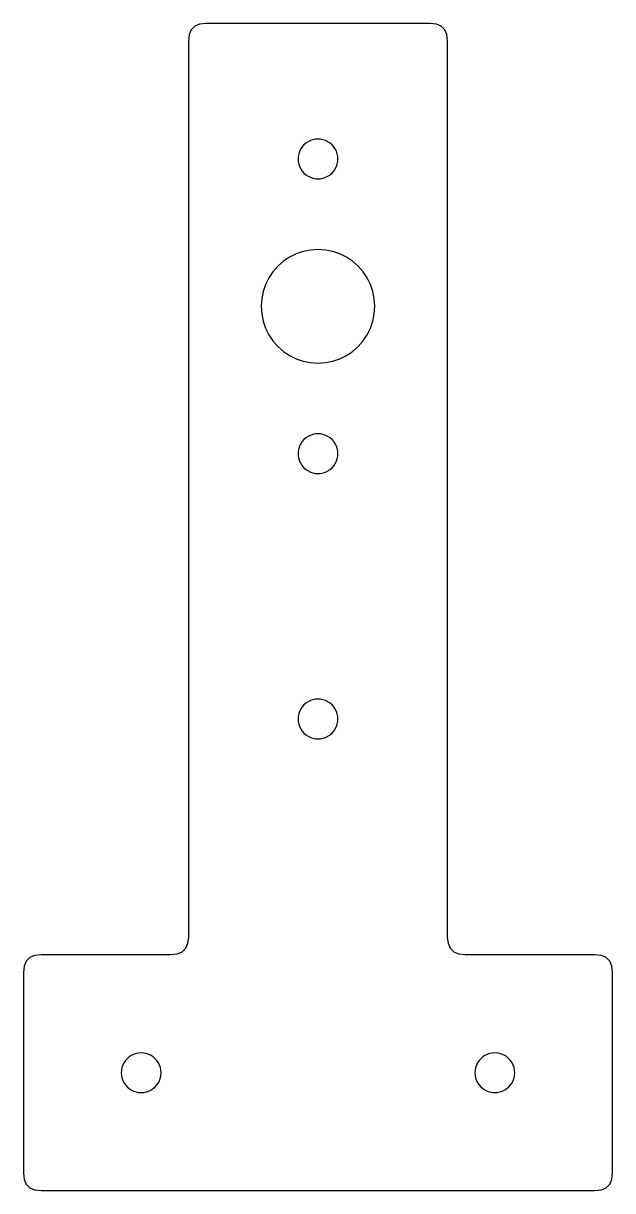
# Model space of a CAD drawing. Header units: millimetres. Extents: x -50 to 50, y -20 to 178.
import ezdxf

# ---------------------------------------------------------------- set-up
doc = ezdxf.new("R2010")
doc.units = ezdxf.units.MM

msp = doc.modelspace()

# ---------------------------------------------------------------- linework, layer by layer
at = {"layer": 'HOLES'}
for points in [[(3.375, 155), (3.3461, 155.4405), (3.26, 155.8735), (3.1181, 156.2916), (2.9228, 156.6875), (2.6776, 157.0546), (2.3865, 157.3865), (2.0546, 157.6776), (1.6875, 157.9228), (1.2916, 158.1181), (0.8735, 158.26), (0.4405, 158.3461), (0, 158.375), (-0.4405, 158.3461), (-0.8735, 158.26), (-1.2916, 158.1181), (-1.6875, 157.9228), (-2.0546, 157.6776), (-2.3865, 157.3865), (-2.6776, 157.0546), (-2.9228, 156.6875), (-3.1181, 156.2916), (-3.26, 155.8735), (-3.3461, 155.4405), (-3.375, 155), (-3.3461, 154.5595), (-3.26, 154.1265), (-3.1181, 153.7084), (-2.9228, 153.3125), (-2.6776, 152.9454), (-2.3865, 152.6135), (-2.0546, 152.3224), (-1.6875, 152.0772), (-1.2916, 151.8819), (-0.8735, 151.74), (-0.4405, 151.6539), (0, 151.625), (0.4405, 151.6539), (0.8735, 151.74), (1.2916, 151.8819), (1.6875, 152.0772), (2.0546, 152.3224), (2.3865, 152.6135), (2.6776, 152.9454), (2.9228, 153.3125), (3.1181, 153.7084), (3.26, 154.1265), (3.3461, 154.5595)], [(9.625, 130), (9.5427, 131.2563), (9.297, 132.4911), (8.8923, 133.6833), (8.3355, 134.8125), (7.636, 135.8593), (6.8059, 136.8059), (5.8593, 137.636), (4.8125, 138.3355), (3.6833, 138.8923), (2.4911, 139.297), (1.2563, 139.5427), (0, 139.625), (-1.2563, 139.5427), (-2.4911, 139.297), (-3.6833, 138.8923), (-4.8125, 138.3355), (-5.8593, 137.636), (-6.8059, 136.8059), (-7.636, 135.8593), (-8.3355, 134.8125), (-8.8923, 133.6833), (-9.297, 132.4911), (-9.5427, 131.2563), (-9.625, 130), (-9.5427, 128.7437), (-9.297, 127.5089), (-8.8923, 126.3167), (-8.3355, 125.1875), (-7.636, 124.1407), (-6.8059, 123.1941), (-5.8593, 122.364), (-4.8125, 121.6645), (-3.6833, 121.1077), (-2.4911, 120.703), (-1.2563, 120.4573), (0, 120.375), (1.2563, 120.4573), (2.4911, 120.703), (3.6833, 121.1077), (4.8125, 121.6645), (5.8593, 122.364), (6.8059, 123.1941), (7.636, 124.1407), (8.3355, 125.1875), (8.8923, 126.3167), (9.297, 127.5089), (9.5427, 128.7437)], [(3.375, 105), (3.3461, 105.4405), (3.26, 105.8735), (3.1181, 106.2916), (2.9228, 106.6875), (2.6776, 107.0546), (2.3865, 107.3865), (2.0546, 107.6776), (1.6875, 107.9228), (1.2916, 108.1181), (0.8735, 108.26), (0.4405, 108.3461), (0, 108.375), (-0.4405, 108.3461), (-0.8735, 108.26), (-1.2916, 108.1181), (-1.6875, 107.9228), (-2.0546, 107.6776), (-2.3865, 107.3865), (-2.6776, 107.0546), (-2.9228, 106.6875), (-3.1181, 106.2916), (-3.26, 105.8735), (-3.3461, 105.4405), (-3.375, 105), (-3.3461, 104.5595), (-3.26, 104.1265), (-3.1181, 103.7084), (-2.9228, 103.3125), (-2.6776, 102.9454), (-2.3865, 102.6135), (-2.0546, 102.3224), (-1.6875, 102.0772), (-1.2916, 101.8819), (-0.8735, 101.74), (-0.4405, 101.6539), (0, 101.625), (0.4405, 101.6539), (0.8735, 101.74), (1.2916, 101.8819), (1.6875, 102.0772), (2.0546, 102.3224), (2.3865, 102.6135), (2.6776, 102.9454), (2.9228, 103.3125), (3.1181, 103.7084), (3.26, 104.1265), (3.3461, 104.5595)], [(3.375, 60), (3.3461, 60.4405), (3.26, 60.8735), (3.1181, 61.2916), (2.9228, 61.6875), (2.6776, 62.0546), (2.3865, 62.3865), (2.0546, 62.6776), (1.6875, 62.9228), (1.2916, 63.1181), (0.8735, 63.26), (0.4405, 63.3461), (0, 63.375), (-0.4405, 63.3461), (-0.8735, 63.26), (-1.2916, 63.1181), (-1.6875, 62.9228), (-2.0546, 62.6776), (-2.3865, 62.3865), (-2.6776, 62.0546), (-2.9228, 61.6875), (-3.1181, 61.2916), (-3.26, 60.8735), (-3.3461, 60.4405), (-3.375, 60), (-3.3461, 59.5595), (-3.26, 59.1265), (-3.1181, 58.7084), (-2.9228, 58.3125), (-2.6776, 57.9454), (-2.3865, 57.6135), (-2.0546, 57.3224), (-1.6875, 57.0772), (-1.2916, 56.8819), (-0.8735, 56.74), (-0.4405, 56.6539), (0, 56.625), (0.4405, 56.6539), (0.8735, 56.74), (1.2916, 56.8819), (1.6875, 57.0772), (2.0546, 57.3224), (2.3865, 57.6135), (2.6776, 57.9454), (2.9228, 58.3125), (3.1181, 58.7084), (3.26, 59.1265), (3.3461, 59.5595)], [(-26.625, 0), (-26.6539, 0.4405), (-26.74, 0.8735), (-26.8819, 1.2916), (-27.0772, 1.6875), (-27.3224, 2.0546), (-27.6135, 2.3865), (-27.9454, 2.6776), (-28.3125, 2.9228), (-28.7084, 3.1181), (-29.1265, 3.26), (-29.5595, 3.3461), (-30, 3.375), (-30.4405, 3.3461), (-30.8735, 3.26), (-31.2916, 3.1181), (-31.6875, 2.9228), (-32.0546, 2.6776), (-32.3865, 2.3865), (-32.6776, 2.0546), (-32.9228, 1.6875), (-33.1181, 1.2916), (-33.26, 0.8735), (-33.3461, 0.4405), (-33.375, 0), (-33.3461, -0.4405), (-33.26, -0.8735), (-33.1181, -1.2916), (-32.9228, -1.6875), (-32.6776, -2.0546), (-32.3865, -2.3865), (-32.0546, -2.6776), (-31.6875, -2.9228), (-31.2916, -3.1181), (-30.8735, -3.26), (-30.4405, -3.3461), (-30, -3.375), (-29.5595, -3.3461), (-29.1265, -3.26), (-28.7084, -3.1181), (-28.3125, -2.9228), (-27.9454, -2.6776), (-27.6135, -2.3865), (-27.3224, -2.0546), (-27.0772, -1.6875), (-26.8819, -1.2916), (-26.74, -0.8735), (-26.6539, -0.4405)], [(33.375, 0), (33.3461, 0.4405), (33.26, 0.8735), (33.1181, 1.2916), (32.9228, 1.6875), (32.6776, 2.0546), (32.3865, 2.3865), (32.0546, 2.6776), (31.6875, 2.9228), (31.2916, 3.1181), (30.8735, 3.26), (30.4405, 3.3461), (30, 3.375), (29.5595, 3.3461), (29.1265, 3.26), (28.7084, 3.1181), (28.3125, 2.9228), (27.9454, 2.6776), (27.6135, 2.3865), (27.3224, 2.0546), (27.0772, 1.6875), (26.8819, 1.2916), (26.74, 0.8735), (26.6539, 0.4405), (26.625, 0), (26.6539, -0.4405), (26.74, -0.8735), (26.8819, -1.2916), (27.0772, -1.6875), (27.3224, -2.0546), (27.6135, -2.3865), (27.9454, -2.6776), (28.3125, -2.9228), (28.7084, -3.1181), (29.1265, -3.26), (29.5595, -3.3461), (30, -3.375), (30.4405, -3.3461), (30.8735, -3.26), (31.2916, -3.1181), (31.6875, -2.9228), (32.0546, -2.6776), (32.3865, -2.3865), (32.6776, -2.0546), (32.9228, -1.6875), (33.1181, -1.2916), (33.26, -0.8735), (33.3461, -0.4405)]]:
    msp.add_lwpolyline(points, close=True, dxfattribs=at)
at = {"layer": 'OUTLINE'}
msp.add_lwpolyline([(-50, -17), (-49.88, -18.08), (-49.52, -18.92), (-48.92, -19.52), (-48.08, -19.88), (-47, -20), (47, -20), (48.08, -19.88), (48.92, -19.52), (49.52, -18.92), (49.88, -18.08), (50, -17), (50, 17), (49.88, 18.08), (49.52, 18.92), (48.92, 19.52), (48.08, 19.88), (47, 20), (25, 20), (23.92, 20.12), (23.08, 20.48), (22.48, 21.08), (22.12, 21.92), (22, 23), (22, 175), (21.88, 176.08), (21.52, 176.92), (20.92, 177.52), (20.08, 177.88), (19, 178), (-19, 178), (-20.08, 177.88), (-20.92, 177.52), (-21.52, 176.92), (-21.88, 176.08), (-22, 175), (-22, 23), (-22.12, 21.92), (-22.48, 21.08), (-23.08, 20.48), (-23.92, 20.12), (-25, 20), (-47, 20), (-48.08, 19.88), (-48.92, 19.52), (-49.52, 18.92), (-49.88, 18.08), (-50, 17)], close=True, dxfattribs=at)

doc.saveas('drawing.dxf')
